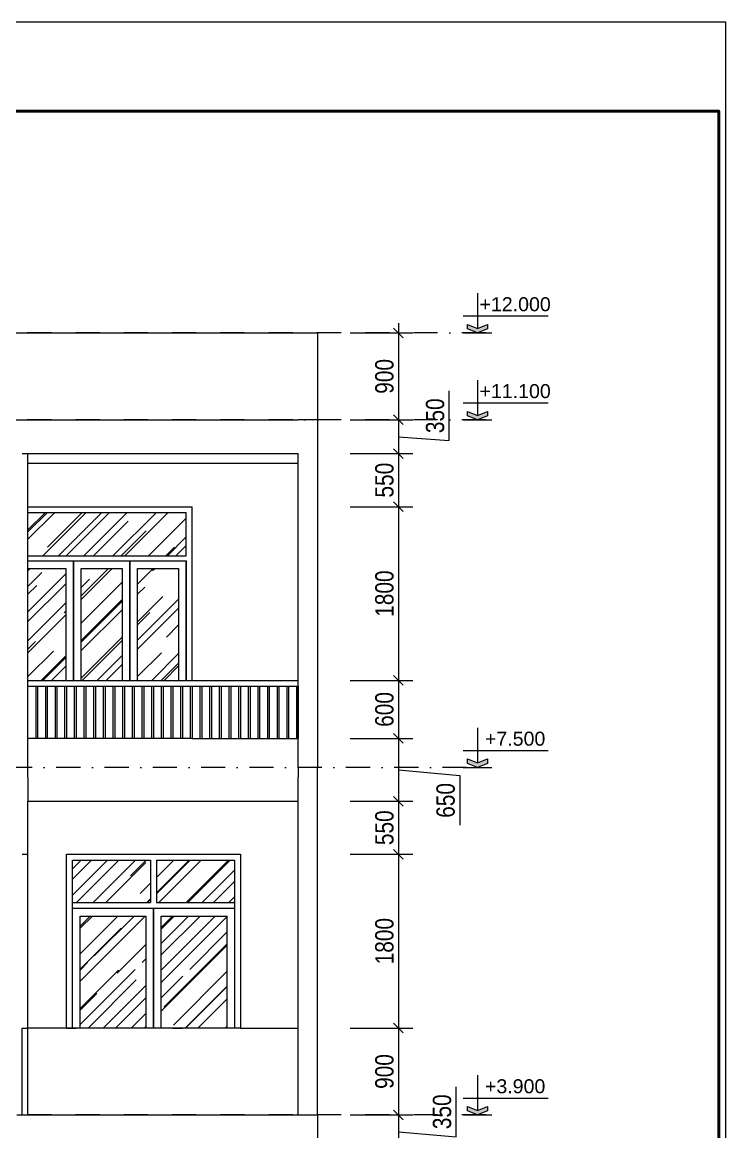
# Model space of a CAD drawing. Header units: inches. Extents: x 921646 to 2157952, y -92667 to 262089.
# Drawn here: x 1975314 to 1982603, y 175578 to 187071 of the extents above; entities that cross this region are included whole.
import ezdxf
from ezdxf.enums import TextEntityAlignment as Align

# ---------------------------------------------------------------- set-up
doc = ezdxf.new("R2010")
doc.units = ezdxf.units.IN
doc.header["$MEASUREMENT"] = 0
doc.linetypes.add('DASHDOT', pattern=[1, 0.5, -0.25, 0, -0.25])
doc.layers.get('0').update_dxf_attribs({"lineweight": 9})
doc.layers.get('DEFPOINTS').update_dxf_attribs({"lineweight": 9})
for name, color, linetype, lineweight in [('04-TRUC', 40, 'DASHDOT', 9), ('11 CUA', 42, 'Continuous', 15), ('13-VATDUNG', 104, 'Continuous', 13), ('15 TEXT', 134, 'Continuous', 15), ('Cp Net Manh 0.15', 8, 'Continuous', 15), ('Cp Net Thep 0.40', 2, 'Continuous', 40), ('dim', 252, 'Continuous', 9)]:
    doc.layers.add(name, color=color, linetype=linetype, lineweight=lineweight)
doc.styles.add('ARIAL', font='arial.ttf')
doc.styles.add('tvsimil', font='tvsimli.shx', dxfattribs={"width": 0.85})
doc.dimstyles.new('DIM 100 - cp1601 nho', dxfattribs={"dimtxt": 190, "dimasz": 100, "dimexe": 150, "dimexo": 100, "dimgap": 50, "dimtad": 1, "dimdec": 0, "dimrnd": 1, "dimzin": 0, "dimdsep": 32, "dimtxsty": 'tvsimil', "dimblk": 'OBLIQUE', "dimcen": -0.09, "dimdle": 100, "dimclrd": 15, "dimclre": 15, "dimclrt": 3, "dimadec": 0, "dimazin": 0, "dimtfac": 1, "dimtdec": 0, "dimtix": 1, "dimtmove": 1, "dimatfit": 3, "dimfxl": 500, "dimfxlon": 1, "dimtolj": 1, "dimtzin": 0, "dimlwd": -1, "dimlwe": -1, "dimarcsym": 0})
pattern_1 = [(45, (25616.73, 812.96), (254.55844, 678.82251), [4500, -600, 1500, -300]), (45, (25792.8, 1201.16), (-494.26764, 70.00357), [900, -99, 1800, -225]), (45, (25542.48, 1099.34), (960.958116, 1245.215042), [2400, -420, 1200, -300])]

# ---------------------------------------------------------------- blocks, each defined once
blk = doc.blocks.new('cao do')
at = {"layer": '15 TEXT'}
h = blk.add_hatch(color=256, dxfattribs=at)
h.dxf.hatch_style = 1
h.paths.add_polyline_path([(155, 47), (261, 90), (261, 42), (155, 0), (49, 42), (49, 90)])
for p, q in [((0, 181), (911, 181)), ((0, 0), (310, 0))]:
    blk.add_line(p, q, dxfattribs=at)
blk.add_lwpolyline([(155, 424), (155, 47)], dxfattribs=at)
blk.add_lwpolyline([(155, 47), (261, 90), (261, 42), (155, 0), (49, 42), (49, 90)], close=True, dxfattribs=at)
at = {"layer": '15 TEXT', "color": 3, "style": 'ARIAL'}
blk.add_attdef('%%P0,000', text='', height=150, dxfattribs=at).set_placement((558, 307), align=Align.MIDDLE_CENTER)
blk = doc.blocks.new('_Oblique')
at = {"color": 0, "linetype": 'ByBlock', "lineweight": -2}
blk.add_line((-0.5, -0.5), (0.5, 0.5), dxfattribs=at)
blk = doc.blocks.new('*D167')
at = {"layer": 'DEFPOINTS', "color": 0, "transparency": 16777216}
for p in [(1975374, 179653), (1972674, 179353), (1973374, 179353)]:
    blk.add_point(p, dxfattribs=at)
at = {"layer": 'dim', "color": 15, "linetype": 'Continuous', "transparency": 16777216}
for p, q in [((1972674, 179653), (1972674, 179753)), ((1973174, 179653), (1972524, 179653)), ((1972674, 179653), (1972674, 179353)), ((1973174, 179353), (1972524, 179353)), ((1972674, 179353), (1972674, 179253))]:
    blk.add_line(p, q, dxfattribs=at)
at = {"layer": 'dim', "color": 15, "transparency": 16777216, "xscale": 100, "yscale": 100, "zscale": 100}
for p, rotation in [((1972674, 179653), 270), ((1972674, 179353), 90)]:
    blk.add_blockref('_Oblique', p, dxfattribs=dict(at, rotation=rotation))
at = {"layer": 'dim', "color": 3, "transparency": 16777216, "insert": (1972529, 179503), "char_height": 190, "attachment_point": 5, "rotation": 90, "style": 'tvsimil'}
blk.add_mtext('\\A1;300', dxfattribs=at)
blk = doc.blocks.new('*D168')
at = {"layer": 'DEFPOINTS', "color": 0, "transparency": 16777216}
for p in [(1975374, 179003), (1972674, 178453), (1973574, 178453)]:
    blk.add_point(p, dxfattribs=at)
at = {"layer": 'dim', "color": 15, "linetype": 'Continuous', "transparency": 16777216}
for p, q in [((1972674, 179103), (1972674, 178353)), ((1973174, 179003), (1972524, 179003)), ((1973174, 178453), (1972524, 178453))]:
    blk.add_line(p, q, dxfattribs=at)
at = {"layer": 'dim', "color": 15, "transparency": 16777216, "xscale": 100, "yscale": 100, "zscale": 100}
for p, rotation in [((1972674, 179003), 90), ((1972674, 178453), 270)]:
    blk.add_blockref('_Oblique', p, dxfattribs=dict(at, rotation=rotation))
at = {"layer": 'dim', "color": 3, "transparency": 16777216, "insert": (1972529, 178728), "char_height": 190, "attachment_point": 5, "rotation": 90, "style": 'tvsimil'}
blk.add_mtext('\\A1;550', dxfattribs=at)
blk = doc.blocks.new('*D173')
at = {"layer": 'DEFPOINTS', "color": 0, "transparency": 16777216}
for p in [(1974678, 182053), (1972674, 179653), (1975374, 179653)]:
    blk.add_point(p, dxfattribs=at)
at = {"layer": 'dim', "color": 15, "linetype": 'Continuous', "transparency": 16777216}
for p, q in [((1973174, 182053), (1972524, 182053)), ((1972674, 182153), (1972674, 179553)), ((1973174, 179653), (1972524, 179653))]:
    blk.add_line(p, q, dxfattribs=at)
at = {"layer": 'dim', "color": 15, "transparency": 16777216, "xscale": 100, "yscale": 100, "zscale": 100}
for p, rotation in [((1972674, 182053), 90), ((1972674, 179653), 270)]:
    blk.add_blockref('_Oblique', p, dxfattribs=dict(at, rotation=rotation))
at = {"layer": 'dim', "color": 3, "transparency": 16777216, "insert": (1972529, 180853), "char_height": 190, "attachment_point": 5, "rotation": 90, "style": 'tvsimil'}
blk.add_mtext('\\A1;2400', dxfattribs=at)
blk = doc.blocks.new('*D176')
at = {"layer": 'DEFPOINTS', "color": 0, "transparency": 16777216}
for p in [(1978374, 182953), (1978174, 182603), (1979212, 182603)]:
    blk.add_point(p, dxfattribs=at)
at = {"layer": 'dim', "color": 15, "linetype": 'Continuous', "transparency": 16777216}
for p, q in [((1979737, 182738), (1979737, 183253)), ((1979212, 183053), (1979212, 182503)), ((1978712, 182953), (1979362, 182953)), ((1979212, 182778), (1979737, 182738)), ((1978712, 182603), (1979362, 182603))]:
    blk.add_line(p, q, dxfattribs=at)
at = {"layer": 'dim', "color": 15, "transparency": 16777216, "xscale": 100, "yscale": 100, "zscale": 100}
for p, rotation in [((1979212, 182953), 90), ((1979212, 182603), 270)]:
    blk.add_blockref('_Oblique', p, dxfattribs=dict(at, rotation=rotation))
at = {"layer": 'dim', "color": 3, "transparency": 16777216, "insert": (1979592, 182995), "char_height": 190, "attachment_point": 5, "rotation": 90, "style": 'tvsimil'}
blk.add_mtext('\\A1;350', dxfattribs=at)
blk = doc.blocks.new('*D177')
at = {"layer": 'DEFPOINTS', "color": 0, "transparency": 16777216}
for p in [(1977074, 182053), (1978174, 180253), (1979212, 180253)]:
    blk.add_point(p, dxfattribs=at)
at = {"layer": 'dim', "color": 15, "linetype": 'Continuous', "transparency": 16777216}
for p, q in [((1978712, 182053), (1979362, 182053)), ((1979212, 182153), (1979212, 180153)), ((1978712, 180253), (1979362, 180253))]:
    blk.add_line(p, q, dxfattribs=at)
at = {"layer": 'dim', "color": 15, "transparency": 16777216, "xscale": 100, "yscale": 100, "zscale": 100}
for p, rotation in [((1979212, 182053), 90), ((1979212, 180253), 270)]:
    blk.add_blockref('_Oblique', p, dxfattribs=dict(at, rotation=rotation))
at = {"layer": 'dim', "color": 3, "transparency": 16777216, "insert": (1979067, 181153), "char_height": 190, "attachment_point": 5, "rotation": 90, "style": 'tvsimil'}
blk.add_mtext('\\A1;1800', dxfattribs=at)
blk = doc.blocks.new('*D179')
at = {"layer": 'DEFPOINTS', "color": 0, "transparency": 16777216}
for p in [(1978174, 180253), (1978174, 179653), (1979212, 179653)]:
    blk.add_point(p, dxfattribs=at)
at = {"layer": 'dim', "color": 15, "linetype": 'Continuous', "transparency": 16777216}
for p, q in [((1979212, 180353), (1979212, 179553)), ((1978712, 180253), (1979362, 180253)), ((1978712, 179653), (1979362, 179653))]:
    blk.add_line(p, q, dxfattribs=at)
at = {"layer": 'dim', "color": 15, "transparency": 16777216, "xscale": 100, "yscale": 100, "zscale": 100}
for p, rotation in [((1979212, 180253), 90), ((1979212, 179653), 270)]:
    blk.add_blockref('_Oblique', p, dxfattribs=dict(at, rotation=rotation))
at = {"layer": 'dim', "color": 3, "transparency": 16777216, "insert": (1979067, 179953), "char_height": 190, "attachment_point": 5, "rotation": 90, "style": 'tvsimil'}
blk.add_mtext('\\A1;600', dxfattribs=at)
blk = doc.blocks.new('*D180')
at = {"layer": 'DEFPOINTS', "color": 0, "transparency": 16777216}
for p in [(1978174, 179653), (1978174, 179003), (1979212, 179003)]:
    blk.add_point(p, dxfattribs=at)
at = {"layer": 'dim', "color": 15, "linetype": 'Continuous', "transparency": 16777216}
for p, q in [((1979212, 179753), (1979212, 178903)), ((1978712, 179653), (1979362, 179653)), ((1979212, 179328), (1979846, 179269)), ((1979846, 179269), (1979846, 178754)), ((1978712, 179003), (1979362, 179003))]:
    blk.add_line(p, q, dxfattribs=at)
at = {"layer": 'dim', "color": 15, "transparency": 16777216, "xscale": 100, "yscale": 100, "zscale": 100}
for p, rotation in [((1979212, 179653), 90), ((1979212, 179003), 270)]:
    blk.add_blockref('_Oblique', p, dxfattribs=dict(at, rotation=rotation))
at = {"layer": 'dim', "color": 3, "transparency": 16777216, "insert": (1979701, 179011), "char_height": 190, "attachment_point": 5, "rotation": 90, "style": 'tvsimil'}
blk.add_mtext('\\A1;650', dxfattribs=at)
blk = doc.blocks.new('*D181')
at = {"layer": 'DEFPOINTS', "color": 0, "transparency": 16777216}
for p in [(1978174, 179003), (1977574, 178453), (1979212, 178453)]:
    blk.add_point(p, dxfattribs=at)
at = {"layer": 'dim', "color": 15, "linetype": 'Continuous', "transparency": 16777216}
for p, q in [((1979212, 179103), (1979212, 178353)), ((1978712, 179003), (1979362, 179003)), ((1978712, 178453), (1979362, 178453))]:
    blk.add_line(p, q, dxfattribs=at)
at = {"layer": 'dim', "color": 15, "transparency": 16777216, "xscale": 100, "yscale": 100, "zscale": 100}
for p, rotation in [((1979212, 179003), 90), ((1979212, 178453), 270)]:
    blk.add_blockref('_Oblique', p, dxfattribs=dict(at, rotation=rotation))
at = {"layer": 'dim', "color": 3, "transparency": 16777216, "insert": (1979067, 178728), "char_height": 190, "attachment_point": 5, "rotation": 90, "style": 'tvsimil'}
blk.add_mtext('\\A1;550', dxfattribs=at)
blk = doc.blocks.new('*D183')
at = {"layer": 'DEFPOINTS', "color": 0, "transparency": 16777216}
for p in [(1977574, 178453), (1978174, 176653), (1979212, 176653)]:
    blk.add_point(p, dxfattribs=at)
at = {"layer": 'dim', "color": 15, "linetype": 'Continuous', "transparency": 16777216}
for p, q in [((1979212, 178553), (1979212, 176553)), ((1978712, 178453), (1979362, 178453)), ((1978712, 176653), (1979362, 176653))]:
    blk.add_line(p, q, dxfattribs=at)
at = {"layer": 'dim', "color": 15, "transparency": 16777216, "xscale": 100, "yscale": 100, "zscale": 100}
for p, rotation in [((1979212, 178453), 90), ((1979212, 176653), 270)]:
    blk.add_blockref('_Oblique', p, dxfattribs=dict(at, rotation=rotation))
at = {"layer": 'dim', "color": 3, "transparency": 16777216, "insert": (1979067, 177553), "char_height": 190, "attachment_point": 5, "rotation": 90, "style": 'tvsimil'}
blk.add_mtext('\\A1;1800', dxfattribs=at)
blk = doc.blocks.new('*D148')
at = {"layer": 'DEFPOINTS', "color": 0, "transparency": 16777216}
for p in [(1973374, 179353), (1972674, 179003), (1975374, 179003)]:
    blk.add_point(p, dxfattribs=at)
at = {"layer": 'dim', "color": 15, "linetype": 'Continuous', "transparency": 16777216}
for p, q in [((1972674, 179453), (1972674, 178903)), ((1973174, 179353), (1972524, 179353)), ((1972674, 179178), (1973083, 179226)), ((1973083, 179226), (1973083, 178710)), ((1973174, 179003), (1972524, 179003))]:
    blk.add_line(p, q, dxfattribs=at)
at = {"layer": 'dim', "color": 15, "transparency": 16777216, "xscale": 100, "yscale": 100, "zscale": 100}
for p, rotation in [((1972674, 179353), 90), ((1972674, 179003), 270)]:
    blk.add_blockref('_Oblique', p, dxfattribs=dict(at, rotation=rotation))
at = {"layer": 'dim', "color": 3, "transparency": 16777216, "insert": (1972938, 178968), "char_height": 190, "attachment_point": 5, "rotation": 90, "style": 'tvsimil'}
blk.add_mtext('\\A1;350', dxfattribs=at)
blk = doc.blocks.new('*D150')
at = {"layer": 'DEFPOINTS', "color": 0, "transparency": 16777216}
for p in [(1978174, 182603), (1977074, 182053), (1979212, 182053)]:
    blk.add_point(p, dxfattribs=at)
at = {"layer": 'dim', "color": 15, "linetype": 'Continuous', "transparency": 16777216}
for p, q in [((1979212, 182703), (1979212, 181953)), ((1978712, 182603), (1979362, 182603)), ((1978712, 182053), (1979362, 182053))]:
    blk.add_line(p, q, dxfattribs=at)
at = {"layer": 'dim', "color": 15, "transparency": 16777216, "xscale": 100, "yscale": 100, "zscale": 100}
for p, rotation in [((1979212, 182603), 90), ((1979212, 182053), 270)]:
    blk.add_blockref('_Oblique', p, dxfattribs=dict(at, rotation=rotation))
at = {"layer": 'dim', "color": 3, "transparency": 16777216, "insert": (1979067, 182328), "char_height": 190, "attachment_point": 5, "rotation": 90, "style": 'tvsimil'}
blk.add_mtext('\\A1;550', dxfattribs=at)
blk = doc.blocks.new('*D152')
at = {"layer": 'DEFPOINTS', "color": 0, "transparency": 16777216}
for p in [(1978374, 183853), (1978374, 182953), (1979212, 182953)]:
    blk.add_point(p, dxfattribs=at)
at = {"layer": 'dim', "color": 15, "linetype": 'Continuous', "transparency": 16777216}
for p, q in [((1979212, 183953), (1979212, 182853)), ((1978712, 183853), (1979362, 183853)), ((1978712, 182953), (1979362, 182953))]:
    blk.add_line(p, q, dxfattribs=at)
at = {"layer": 'dim', "color": 15, "transparency": 16777216, "xscale": 100, "yscale": 100, "zscale": 100}
for p, rotation in [((1979212, 183853), 90), ((1979212, 182953), 270)]:
    blk.add_blockref('_Oblique', p, dxfattribs=dict(at, rotation=rotation))
at = {"layer": 'dim', "color": 3, "transparency": 16777216, "insert": (1979067, 183403), "char_height": 190, "attachment_point": 5, "rotation": 90, "style": 'tvsimil'}
blk.add_mtext('\\A1;900', dxfattribs=at)
blk = doc.blocks.new('*D156')
at = {"layer": 'DEFPOINTS', "color": 0, "transparency": 16777216}
for p in [(1978174, 176653), (1978374, 175753), (1979212, 175753)]:
    blk.add_point(p, dxfattribs=at)
at = {"layer": 'dim', "color": 15, "linetype": 'Continuous', "transparency": 16777216}
for p, q in [((1978712, 176653), (1979362, 176653)), ((1979212, 176753), (1979212, 175653)), ((1978712, 175753), (1979362, 175753))]:
    blk.add_line(p, q, dxfattribs=at)
at = {"layer": 'dim', "color": 15, "transparency": 16777216, "xscale": 100, "yscale": 100, "zscale": 100}
for p, rotation in [((1979212, 176653), 90), ((1979212, 175753), 270)]:
    blk.add_blockref('_Oblique', p, dxfattribs=dict(at, rotation=rotation))
at = {"layer": 'dim', "color": 3, "transparency": 16777216, "insert": (1979067, 176203), "char_height": 190, "attachment_point": 5, "rotation": 90, "style": 'tvsimil'}
blk.add_mtext('\\A1;900', dxfattribs=at)
blk = doc.blocks.new('*D157')
at = {"layer": 'DEFPOINTS', "color": 0, "transparency": 16777216}
for p in [(1978374, 175753), (1978174, 175403), (1979212, 175403)]:
    blk.add_point(p, dxfattribs=at)
at = {"layer": 'dim', "color": 15, "linetype": 'Continuous', "transparency": 16777216}
for p, q in [((1979809, 175528), (1979809, 176044)), ((1979212, 175853), (1979212, 175303)), ((1978712, 175753), (1979362, 175753)), ((1979212, 175578), (1979809, 175528)), ((1978712, 175403), (1979362, 175403))]:
    blk.add_line(p, q, dxfattribs=at)
at = {"layer": 'dim', "color": 15, "transparency": 16777216, "xscale": 100, "yscale": 100, "zscale": 100}
for p, rotation in [((1979212, 175753), 90), ((1979212, 175403), 270)]:
    blk.add_blockref('_Oblique', p, dxfattribs=dict(at, rotation=rotation))
at = {"layer": 'dim', "color": 3, "transparency": 16777216, "insert": (1979664, 175786), "char_height": 190, "attachment_point": 5, "rotation": 90, "style": 'tvsimil'}
blk.add_mtext('\\A1;350', dxfattribs=at)
blk = doc.blocks.new('Khung Ht dep')
at = {"layer": 'Cp Net Thep 0.40', "color": 106, "flags": 128}
blk.add_lwpolyline([(30380, 21415), (30380, 1792), (3162, 1792), (3162, 21415)], close=True, dxfattribs=at)
at = {"layer": 'DEFPOINTS', "ltscale": 100}
blk.add_lwpolyline([(30430, 1692), (30430, 21515), (1912, 21515), (1912, 1692)], close=True, dxfattribs=at)

msp = doc.modelspace()

# ---------------------------------------------------------------- hatches: boundary and pattern name
at = {"layer": '11 CUA'}
h = msp.add_hatch(dxfattribs=at)
h.set_pattern_fill('AR-RROOF', color=256, scale=300, angle=45)
h.set_pattern_definition(pattern_1)
h.paths.add_polyline_path([(1976934.1, 181413.4), (1976510.1, 181413.4), (1976510.1, 180253.4), (1976934.1, 180253.4)])
h.paths.add_polyline_path([(1976350.1, 181413.4), (1975926.1, 181413.4), (1975926.1, 180253.4), (1976350.1, 180253.4)])
h.paths.add_polyline_path([(1975766.1, 181413.4), (1975374.1, 181413.4), (1975374.1, 180253.4), (1975766.1, 180253.4)])
h.paths.add_polyline_path([(1977014.1, 181993.4), (1975374.1, 181993.4), (1975374.1, 181543.4), (1977014.1, 181543.4)])
h = msp.add_hatch(dxfattribs=at)
h.set_pattern_fill('AR-RROOF', color=256, scale=300, angle=45)
h.set_pattern_definition(pattern_1)
h.paths.add_polyline_path([(1977514.1, 178393.4), (1976704.1, 178393.4), (1976704.1, 177953.4), (1977514.1, 177953.4)])
h.paths.add_polyline_path([(1976644.1, 178393.4), (1975834.1, 178393.4), (1975834.1, 177953.4), (1976644.1, 177953.4)])
h.paths.add_polyline_path([(1976594.1, 177813.4), (1975914.1, 177813.4), (1975914.1, 176653.4), (1976594.1, 176653.4)])
h.paths.add_polyline_path([(1977434.1, 177813.4), (1976754.1, 177813.4), (1976754.1, 176653.4), (1977434.1, 176653.4)])
h.paths.add_polyline_path([(1975154.1, 178333.4), (1974404.1, 178333.4), (1974404.1, 176773.4), (1975154.1, 176773.4)])
h.paths.add_polyline_path([(1974344.1, 178333.4), (1973694.1, 178333.4), (1973694.1, 176773.4), (1974344.1, 176773.4)])
h.paths.add_polyline_path([(1975794.1, 174103.4), (1975184, 174103.4), (1975184, 171933.4), (1975794.1, 171933.4)])
h.paths.add_polyline_path([(1975844, 174683.4), (1974337.9, 174683.4), (1974337.3, 174247.6), (1975843.8, 174245.6)])
h.paths.add_polyline_path([(1977414.1, 174683.4), (1975904, 174683.4), (1975903.8, 174245.5), (1977414.1, 174243.4)])
h.paths.add_polyline_path([(1977334.1, 174103.4), (1976724.1, 174103.4), (1976724.1, 171933.4), (1977334.1, 171933.4)])
h.paths.add_polyline_path([(1976564.1, 174103.4), (1975954.1, 174103.4), (1975954.1, 171933.4), (1976564.1, 171933.4)])
h.paths.add_polyline_path([(1975024, 174103.4), (1974418, 174103.4), (1974418, 171933.4), (1975024, 171933.4)])

# ---------------------------------------------------------------- linework, layer by layer
at = {"layer": '04-TRUC', "ltscale": 500}
for p, q in [((1980118.1, 183853.4), (1972159.5, 183853.4)), ((1980118.1, 182953.4), (1972159.5, 182953.4)), ((1979918.1, 179353.4), (1971959.5, 179353.4)), ((1980118.1, 175753.4), (1972159.5, 175753.4))]:
    msp.add_line(p, q, dxfattribs=at)
at = {"layer": '13-VATDUNG'}
for p, q in [((1973374.1, 183853.4), (1978374.1, 183853.4)), ((1978374.1, 183853.4), (1978374.1, 179353.4)), ((1973574.1, 182953.4), (1978174.1, 182953.4)), ((1978374.1, 182953.4), (1978174.1, 182953.4)), ((1975314.1, 182603.4), (1975374.1, 182603.4)), ((1975374.1, 182053.4), (1975374.1, 182603.4)), ((1975374.1, 182603.4), (1978174.1, 182603.4)), ((1978174.1, 179653.4), (1978174.1, 182603.4)), ((1975374.1, 182503.4), (1978174.1, 182503.4)), ((1975374.1, 182053.4), (1977074.1, 182053.4)), ((1975374.1, 179653.4), (1975374.1, 182053.4)), ((1977074.1, 180253.4), (1977074.1, 182053.4)), ((1975374.1, 181993.4), (1977014.1, 181993.4)), ((1977014.1, 181543.4), (1977014.1, 181993.4)), ((1975374.1, 181543.4), (1977014.1, 181543.4)), ((1975374.1, 181493.4), (1977014.1, 181493.4)), ((1977014.1, 180253.4), (1977014.1, 181493.4)), ((1975374.1, 180253.4), (1978174.1, 180253.4)), ((1975374.1, 180193.4), (1978174.1, 180193.4)), ((1975454.1, 180193.4), (1975454.1, 179653.4)), ((1975474.1, 180193.4), (1975474.1, 179653.4)), ((1975554.1, 180193.4), (1975554.1, 179653.4)), ((1975574.1, 180193.4), (1975574.1, 179653.4)), ((1975654.1, 180193.4), (1975654.1, 179653.4)), ((1975674.1, 180193.4), (1975674.1, 179653.4)), ((1975754.1, 180193.4), (1975754.1, 179653.4)), ((1975774.1, 180193.4), (1975774.1, 179653.4)), ((1975854.1, 180193.4), (1975854.1, 179653.4)), ((1975874.1, 180193.4), (1975874.1, 179653.4)), ((1975954.1, 180193.4), (1975954.1, 179653.4)), ((1975974.1, 180193.4), (1975974.1, 179653.4)), ((1976054.1, 180193.4), (1976054.1, 179653.4)), ((1976074.1, 180193.4), (1976074.1, 179653.4)), ((1976154.1, 180193.4), (1976154.1, 179653.4)), ((1976174.1, 180193.4), (1976174.1, 179653.4)), ((1976254.1, 180193.4), (1976254.1, 179653.4)), ((1976274.1, 180193.4), (1976274.1, 179653.4)), ((1976354.1, 180193.4), (1976354.1, 179653.4)), ((1976374.1, 180193.4), (1976374.1, 179653.4)), ((1976454.1, 180193.4), (1976454.1, 179653.4)), ((1976474.1, 180193.4), (1976474.1, 179653.4)), ((1976554.1, 180193.4), (1976554.1, 179653.4)), ((1976574.1, 180193.4), (1976574.1, 179653.4)), ((1976654.1, 180193.4), (1976654.1, 179653.4)), ((1976674.1, 180193.4), (1976674.1, 179653.4)), ((1976754.1, 180193.4), (1976754.1, 179653.4)), ((1976774.1, 180193.4), (1976774.1, 179653.4)), ((1976854.1, 180193.4), (1976854.1, 179653.4)), ((1976874.1, 180193.4), (1976874.1, 179653.4)), ((1976954.1, 180193.4), (1976954.1, 179653.4)), ((1976974.1, 180193.4), (1976974.1, 179653.4)), ((1977054.1, 180193.4), (1977054.1, 179653.4)), ((1977074.1, 180193.4), (1977074.1, 179653.4)), ((1977154.1, 180193.4), (1977154.1, 179653.4)), ((1977174.1, 180193.4), (1977174.1, 179653.4)), ((1977254.1, 180193.4), (1977254.1, 179653.4)), ((1977274.1, 180193.4), (1977274.1, 179653.4)), ((1977354.1, 180193.4), (1977354.1, 179653.4)), ((1977374.1, 180193.4), (1977374.1, 179653.4)), ((1977454.1, 180193.4), (1977454.1, 179653.4)), ((1977474.1, 180193.4), (1977474.1, 179653.4)), ((1977554.1, 180193.4), (1977554.1, 179653.4)), ((1977574.1, 180193.4), (1977574.1, 179653.4)), ((1977654.1, 180193.4), (1977654.1, 179653.4)), ((1977674.1, 180193.4), (1977674.1, 179653.4)), ((1977754.1, 180193.4), (1977754.1, 179653.4)), ((1977774.1, 180193.4), (1977774.1, 179653.4)), ((1977854.1, 180193.4), (1977854.1, 179653.4)), ((1977874.1, 180193.4), (1977874.1, 179653.4)), ((1977954.1, 180193.4), (1977954.1, 179653.4)), ((1977974.1, 180193.4), (1977974.1, 179653.4)), ((1978054.1, 180193.4), (1978054.1, 179653.4)), ((1978074.1, 180193.4), (1978074.1, 179653.4)), ((1978154.1, 180193.4), (1978154.1, 179653.4)), ((1978174.1, 180193.4), (1978174.1, 179653.4)), ((1975374.1, 179353.4), (1975374.1, 179653.4)), ((1977074.1, 179653.4), (1975374.1, 179653.4)), ((1977074.1, 179653.4), (1978174.1, 179653.4)), ((1978174.1, 179353.4), (1978174.1, 179653.4)), ((1975374.1, 179253.4), (1975374.1, 179353.4)), ((1978174.1, 179353.4), (1978174.1, 179253.4)), ((1978374.1, 175753.4), (1978374.1, 179353.4)), ((1975374.1, 179253.4), (1975374.1, 179003.4)), ((1978174.1, 179003.4), (1978174.1, 179253.4)), ((1975374.1, 178453.4), (1975374.1, 179003.4)), ((1975374.1, 179003.4), (1978174.1, 179003.4)), ((1978174.1, 176653.4), (1978174.1, 179003.4)), ((1975314.1, 178453.4), (1975374.1, 178453.4)), ((1975374.1, 176653.4), (1975374.1, 178453.4)), ((1976644.1, 178393.4), (1976644.1, 177953.4)), ((1976704.1, 178393.4), (1976704.1, 177953.4)), ((1975834.1, 177953.4), (1976644.1, 177953.4)), ((1976704.1, 177953.4), (1977514.1, 177953.4)), ((1975834.1, 177893.4), (1977514.1, 177893.4)), ((1975314.1, 176653.4), (1975374.1, 176653.4)), ((1975314.1, 175753.4), (1975314.1, 176653.4)), ((1975374.1, 175753.4), (1975374.1, 176653.4)), ((1975774.1, 176653.4), (1975374.1, 176653.4)), ((1975774.1, 176653.4), (1975874.1, 176653.4)), ((1976674.1, 176653.4), (1975874.1, 176653.4)), ((1976874.1, 176653.4), (1976674.1, 176653.4)), ((1976874.1, 176653.4), (1976974.1, 176653.4)), ((1977574.1, 176653.4), (1976974.1, 176653.4)), ((1977574.1, 176653.4), (1978174.1, 176653.4)), ((1978174.1, 175753.4), (1978174.1, 176653.4)), ((1975258.1, 175753.4), (1975314.1, 175753.4)), ((1975314.1, 175753.4), (1975374.1, 175753.4)), ((1975374.1, 175753.4), (1978174.1, 175753.4)), ((1978174.1, 175753.4), (1978374.1, 175753.4)), ((1978374.1, 175753.4), (1978374.1, 174353.4))]:
    msp.add_line(p, q, dxfattribs=at)
for points in [[(1975374.1, 181493.4), (1975846.1, 181493.4), (1975846.1, 180253.4)], [(1975846.1, 180253.4), (1975846.1, 181493.4), (1976430.1, 181493.4), (1976430.1, 180253.4)], [(1976430.1, 180253.4), (1976430.1, 181493.4), (1977014.1, 181493.4), (1977014.1, 180253.4)], [(1975374.1, 181413.4), (1975766.1, 181413.4), (1975766.1, 180253.4)], [(1975926.1, 180253.4), (1975926.1, 181413.4), (1976350.1, 181413.4), (1976350.1, 180253.4)], [(1976510.1, 180253.4), (1976510.1, 181413.4), (1976934.1, 181413.4), (1976934.1, 180253.4)], [(1976704.1, 178393.4), (1977514.1, 178393.4), (1977514.1, 176653.4), (1975834.1, 176653.4), (1975834.1, 178393.4), (1976644.1, 178393.4)]]:
    msp.add_lwpolyline(points, dxfattribs=at)
for points in [[(1975774.1, 178453.4), (1977574.1, 178453.4), (1977574.1, 176653.4), (1975774.1, 176653.4)], [(1975834.1, 177893.4), (1976674.1, 177893.4), (1976674.1, 176653.4), (1975834.1, 176653.4)], [(1975914.1, 177813.4), (1976594.1, 177813.4), (1976594.1, 176653.4), (1975914.1, 176653.4)], [(1976674.1, 177893.4), (1977514.1, 177893.4), (1977514.1, 176653.4), (1976674.1, 176653.4)], [(1976754.1, 177813.4), (1977434.1, 177813.4), (1977434.1, 176653.4), (1976754.1, 176653.4)]]:
    msp.add_lwpolyline(points, close=True, dxfattribs=at)

# ---------------------------------------------------------------- block references
at = {"layer": '15 TEXT', "xscale": 0.9671879849873873, "yscale": 0.9671879849873873, "zscale": 0.9671879849873873}
for p, values in [((1979880.9, 183853.4), {'%%P0,000': '+12.000'}), ((1979880.9, 182953.4), {'%%P0,000': '+11.100'}), ((1979880.9, 179353.4), {'%%P0,000': '+7.500'}), ((1979880.9, 175753.4), {'%%P0,000': '+3.900'})]:
    msp.add_blockref('cao do', p, dxfattribs=at).add_auto_attribs(values)
at = {"layer": 'Cp Net Manh 0.15', "xscale": 0.737236949663151, "yscale": 0.737236949663151, "zscale": 0.737236949663151, "rotation": 270}
msp.add_blockref('Khung Ht dep', (1966741.5, 188481.3), dxfattribs=at)

# ---------------------------------------------------------------- dimensions: what is measured, and where the dimension line sits
at = {"layer": 'dim'}
for base, p1, p2, picture, middle in [((1979211.6, 182953.4), (1978374.1, 183853.4), (1978374.1, 182953.4), '*D152', (1979066.6, 183403.4)), ((1979211.6, 182053.4), (1978174.1, 182603.4), (1977074.1, 182053.4), '*D150', (1979066.6, 182328.4)), ((1972673.7, 179653.4), (1974678.1, 182053.4), (1975374.1, 179653.4), '*D173', (1972528.7, 180853.4)), ((1979211.6, 180253.4), (1977074.1, 182053.4), (1978174.1, 180253.4), '*D177', (1979066.6, 181153.4)), ((1979211.6, 179653.4), (1978174.1, 180253.4), (1978174.1, 179653.4), '*D179', (1979066.6, 179953.4)), ((1972673.7, 179353.4), (1975374.1, 179653.4), (1973374.1, 179353.4), '*D167', (1972528.7, 179503.4)), ((1972673.7, 178453.4), (1975374.1, 179003.4), (1973574.1, 178453.4), '*D168', (1972528.7, 178728.4)), ((1979211.6, 178453.4), (1978174.1, 179003.4), (1977574.1, 178453.4), '*D181', (1979066.6, 178728.4)), ((1979211.6, 176653.4), (1977574.1, 178453.4), (1978174.1, 176653.4), '*D183', (1979066.6, 177553.4)), ((1979211.6, 175753.4), (1978174.1, 176653.4), (1978374.1, 175753.4), '*D156', (1979066.6, 176203.4))]:
    dim = msp.add_linear_dim(base=base, p1=p1, p2=p2, angle=90, dimstyle='DIM 100 - cp1601 nho', dxfattribs=at)
    dim.commit()
    dim.dimension.update_dxf_attribs({"geometry": picture, "text_midpoint": middle})
for base, p1, p2, picture, middle in [((1979211.6, 182603.4), (1978374.1, 182953.4), (1978174.1, 182603.4), '*D176', (1979736.9, 182787.8)), ((1979211.6, 179003.4), (1978174.1, 179653.4), (1978174.1, 179003.4), '*D180', (1979846.2, 179219.1)), ((1972673.7, 179003.4), (1973374.1, 179353.4), (1975374.1, 179003.4), '*D148', (1973082.8, 179175.6)), ((1979211.6, 175403.4), (1978374.1, 175753.4), (1978174.1, 175403.4), '*D157', (1979809.4, 175578.4))]:
    dim = msp.add_linear_dim(base=base, p1=p1, p2=p2, angle=90, dimstyle='DIM 100 - cp1601 nho', dxfattribs=at)
    dim.commit()
    dim.dimension.update_dxf_attribs({"geometry": picture, "text_midpoint": middle, "dimtype": 160})

doc.saveas('drawing.dxf')
